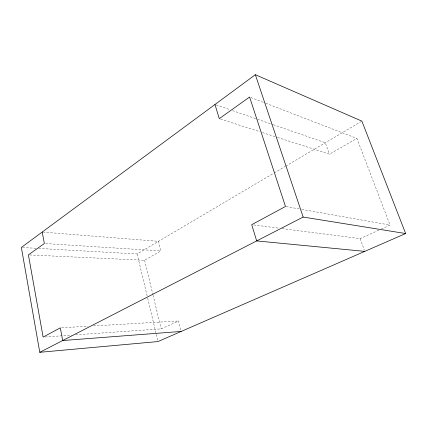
<?xml version="1.0" encoding="UTF-8"?>
<svg xmlns="http://www.w3.org/2000/svg" width="427" height="427" viewBox="0 0 427 427"><rect width="100%" height="100%" fill="white"/><g stroke="black" fill="none" stroke-linecap="round" stroke-linejoin="round"><path stroke-width="0.32" stroke-dasharray="2.13 1.6" d="M38.649 248.423L137.12 253.964L273.723 173.234M274.294 172.898L285.188 166.461M285.759 166.119L361.882 121.135M29.735 254.951L144.598 260.283L160.904 250.927L158.486 241.335L43.533 232.16M277.545 137.43L329.468 154.174L356.913 138.423L390.059 225.066L381.685 228.861M75.616 334.837L161.176 328.87L178.545 320.992L180.867 330.215M282.13 228.594L360.148 238.629L379.288 229.95M45.113 336.967L71.64 335.115M61.621 327.771L88.197 326.228M93.513 325.924L178.545 320.992M22.679 247.527L35.985 248.274M45.689 243.582L160.904 250.927M253.702 224.933L279.488 228.253M286.138 206.599L299.21 208.92M301.825 209.385L390.059 225.066M220.551 119.058L259.813 131.713M262.343 132.53L276.909 137.227M216.217 104.946L230.009 109.723M232.518 110.593L256.974 119.064M257.598 119.282L272.645 124.497M273.275 124.711L325.315 142.741L329.468 154.174M250.83 97.495L265.098 103.003M265.717 103.238L356.913 138.423M360.148 238.629L364.332 250.158M144.598 260.283L152.887 294.577M153.042 295.222L161.176 328.87M137.12 253.964L147.486 297.432M147.641 298.078L156.149 333.765M156.303 334.416L158.001 341.552"/><path stroke-width="0.64" d="M255.341 74.698L21.35 247.452L39.786 352.302L158.001 341.552L405.65 233.548L361.882 121.135L255.341 74.698L303.154 217.055L405.65 233.548M39.786 352.302L303.154 217.055M181.176 331.443L62.689 340.538L60.292 327.851L43.122 337.106L28.406 254.887L44.365 243.497L42.204 232.053M364.775 251.375L256.686 240.919L251.716 224.682L285.482 206.481L249.592 97.02L219.286 118.647L214.962 104.514"/></g></svg>
